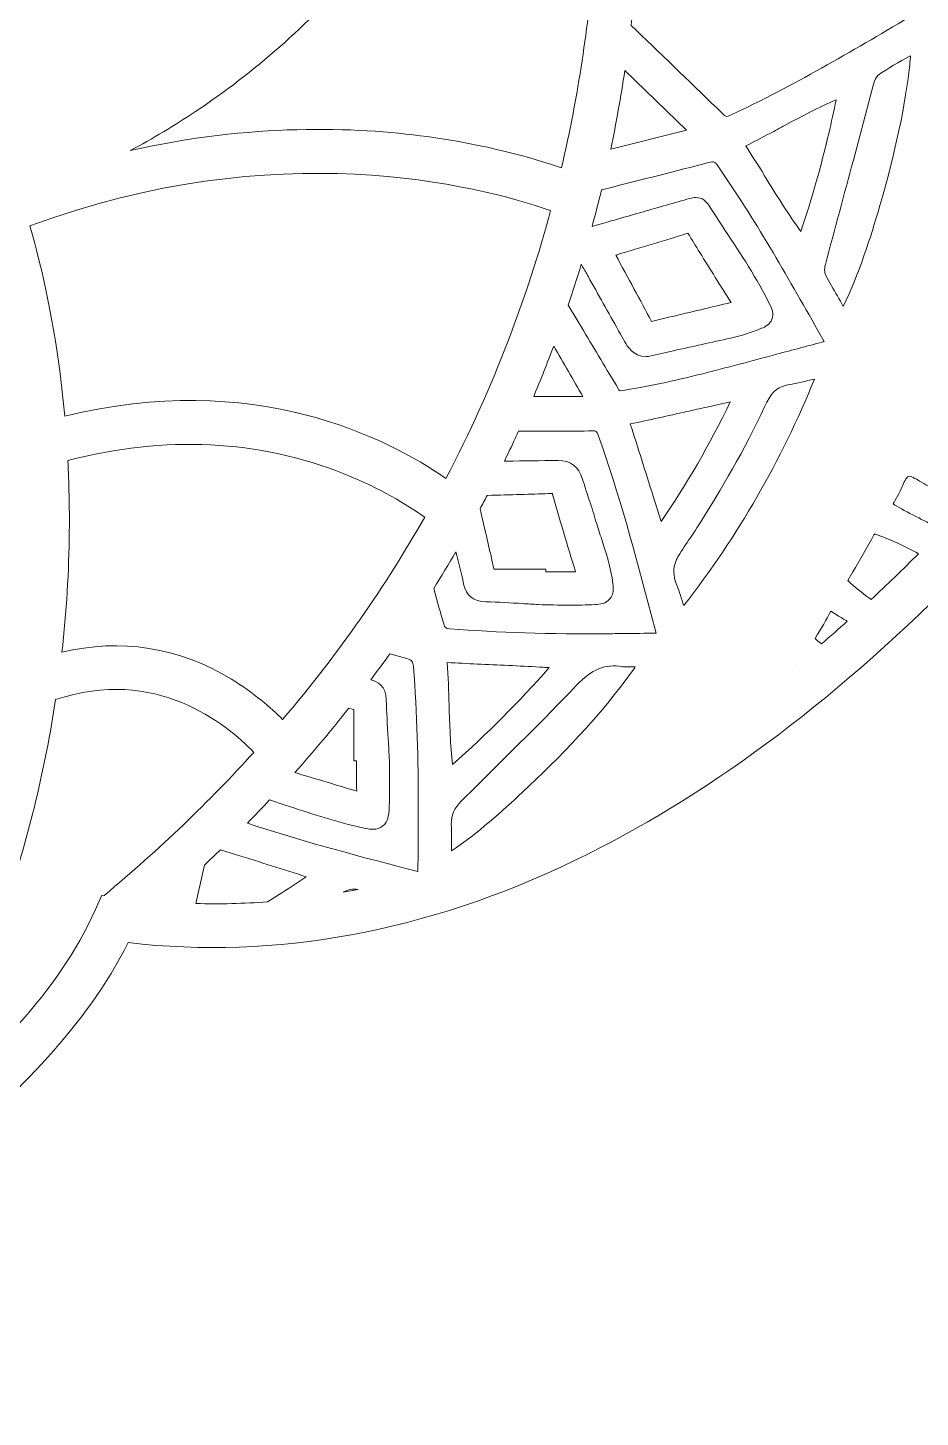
# Model space of a CAD drawing. Extents: x 126 to 2875, y -2951 to -49.
# Drawn here: x 1601 to 1924, y -2951 to -2448 of the extents above; entities that cross this region are included whole.
import ezdxf

# ---------------------------------------------------------------- set-up
doc = ezdxf.new("R2010")
doc.units = 0
doc.header["$MEASUREMENT"] = 0
doc.layers.add('Layer 1', color=7, linetype='Continuous')

# ---------------------------------------------------------------- blocks, each defined once
blk = doc.blocks.new('block 2')
at = {"layer": 'Layer 1', "lineweight": 0}
for points, knots in [([(2818.52, -1015.73), (2765.29, -1065.49), (2703.63, -1093.3), (2640.24, -1096.15), (2556.69, -1099.87), (2474.7, -1071.45), (2412.6, -1046.28), (2390.46, -1037.31), (2368.11, -1027.6), (2346.48, -1018.23), (2338.27, -1014.67), (2330.02, -1011.09), (2321.71, -1007.53), (2370.51, -1008.44), (2426.27, -1007.2), (2513.09, -924.65), (2568.78, -871.7), (2642.17, -798.11), (2625.81, -711.87), (2622.52, -694.49), (2611.09, -653.09), (2560.09, -612.54), (2565.36, -622.37), (2601.86, -692.87), (2569.54, -747.69), (2554.2, -773.71), (2526.78, -791.73), (2470.03, -803.98), (2455.63, -807.08), (2439.86, -809.44), (2422.81, -811.04), (2491.94, -734.79), (2533.75, -634.63), (2547.11, -513), (2561.91, -378.42), (2538.09, -252.24), (2515.5, -170.1), (2510.84, -153.21), (2505.7, -136.24), (2500.21, -119.65), (2496.11, -107.32), (2491.02, -97.85), (2485.03, -91.28), (2485.03, -91.28), (2489.08, -88.91), (2489.08, -88.91), (2488.22, -87.43), (2467.53, -52.75), (2420.58, -50.35), (2390.21, -48.79), (2356.11, -61.25), (2319.21, -87.4), (2293.72, -105.48), (2266.78, -130.21), (2238.64, -161.33), (2186.92, -191.97), (2146.46, -219.39), (2111.33, -247.55), (2059.02, -289.5), (2001.37, -329.63), (1934.36, -338.98), (1877.45, -346.93), (1826.29, -329.19), (1772.12, -310.4), (1744.15, -300.69), (1715.23, -290.66), (1685.52, -284.53), (1598.6, -266.59), (1534.9, -282.01), (1500.31, -329.06), (1465.72, -282.01), (1402.02, -266.61), (1315.1, -284.53), (1285.39, -290.66), (1256.47, -300.69), (1228.5, -310.4), (1174.33, -329.19), (1123.17, -346.93), (1066.26, -338.98), (999.25, -329.63), (941.6, -289.5), (889.29, -247.55), (854.16, -219.39), (813.72, -191.97), (761.98, -161.33), (733.84, -130.21), (706.9, -105.48), (681.41, -87.4), (644.51, -61.25), (610.42, -48.78), (580.04, -50.35), (533.09, -52.75), (512.4, -87.43), (511.54, -88.91), (511.54, -88.91), (515.6, -91.28), (515.6, -91.28), (509.6, -97.85), (504.51, -107.32), (500.43, -119.65), (494.91, -136.25), (489.76, -153.22), (485.12, -170.1), (462.53, -252.24), (438.71, -378.42), (453.51, -513), (466.87, -634.63), (508.68, -734.79), (577.81, -811.04), (560.76, -809.44), (544.99, -807.08), (530.59, -803.98), (473.84, -791.73), (446.42, -773.71), (431.08, -747.69), (398.76, -692.87), (435.26, -622.37), (440.53, -612.54), (389.53, -653.09), (378.1, -694.49), (374.81, -711.87), (358.45, -798.11), (431.84, -871.7), (487.53, -924.65), (574.36, -1007.2), (630.11, -1008.44), (678.91, -1007.53), (670.6, -1011.09), (662.35, -1014.67), (654.14, -1018.23), (632.51, -1027.6), (610.16, -1037.31), (588.02, -1046.28), (525.92, -1071.45), (443.9, -1099.88), (360.39, -1096.15), (296.99, -1093.3), (235.33, -1065.49), (182.1, -1015.73), (182.1, -1015.73), (125.87, -963.15), (125.87, -963.15), (125.87, -963.15), (170.22, -1026.07), (170.22, -1026.07), (219.77, -1096.34), (304.4, -1156.08), (385.84, -1178.26), (421.01, -1187.83), (457.96, -1193.28), (496.54, -1194.59), (485.65, -1205.66), (470.29, -1222.36), (453.05, -1244.47), (422.71, -1283.4), (380.73, -1347.02), (353.04, -1429.06), (321.9, -1521.35), (314.84, -1617.62), (332.07, -1715.18), (353.53, -1836.78), (412.97, -1960.62), (508.76, -2083.27), (508.76, -2083.27), (517.35, -2094.25), (517.35, -2094.25), (517.35, -2094.25), (522.39, -2081.24), (522.39, -2081.24), (522.59, -2080.7), (544.03, -2026.57), (607.28, -1966.45), (618.55, -1955.74), (631.63, -1944.41), (646.68, -1932.9), (644.92, -1962.85), (643.59, -2025.77), (654.99, -2105.75), (664.24, -2170.7), (680.05, -2233.27), (701.96, -2291.74), (729.36, -2364.83), (766.43, -2431.68), (812.16, -2490.44), (814.05, -2493.21), (839.63, -2531.25), (859.49, -2587.32), (878.32, -2640.42), (895.73, -2721.14), (871.87, -2804.06), (871.87, -2804.06), (865.62, -2825.84), (865.62, -2825.84), (865.62, -2825.84), (884.08, -2812.68), (884.08, -2812.68), (885.65, -2811.57), (922.92, -2784.71), (954.16, -2735.73), (978.8, -2697.08), (1003.28, -2637.97), (992.89, -2564.05), (993.48, -2564.79), (994.03, -2565.49), (994.54, -2566.17), (1016.21, -2595.31), (1039.76, -2622.73), (1064.5, -2647.63), (1109.21, -2692.65), (1155.37, -2726.78), (1201.72, -2749.11), (1255.68, -2775.1), (1310.13, -2785.14), (1363.64, -2778.93), (1378.87, -2809.5), (1404.34, -2833.21), (1429, -2856.2), (1455.2, -2880.59), (1479.94, -2903.62), (1493.04, -2933.91), (1493.04, -2933.91), (1500.31, -2950.67), (1500.31, -2950.67), (1500.31, -2950.67), (1507.58, -2933.91), (1507.58, -2933.91), (1520.68, -2903.62), (1545.42, -2880.59), (1571.62, -2856.2), (1596.29, -2833.21), (1621.76, -2809.5), (1636.98, -2778.93), (1690.49, -2785.14), (1744.94, -2775.1), (1798.9, -2749.11), (1845.25, -2726.78), (1891.43, -2692.65), (1936.12, -2647.63), (1960.86, -2622.73), (1984.41, -2595.33), (2006.08, -2566.18), (2006.59, -2565.5), (2007.14, -2564.79), (2007.73, -2564.05), (1997.35, -2637.97), (2021.82, -2697.08), (2046.46, -2735.73), (2077.7, -2784.71), (2114.98, -2811.57), (2116.54, -2812.68), (2116.54, -2812.68), (2135, -2825.84), (2135, -2825.84), (2135, -2825.84), (2128.75, -2804.06), (2128.75, -2804.06), (2104.89, -2721.14), (2122.3, -2640.42), (2141.13, -2587.32), (2161.01, -2531.22), (2186.59, -2493.18), (2188.46, -2490.44), (2234.19, -2431.68), (2271.26, -2364.83), (2298.65, -2291.74), (2320.57, -2233.27), (2336.38, -2170.7), (2345.63, -2105.75), (2357.03, -2025.77), (2355.7, -1962.85), (2353.94, -1932.9), (2368.99, -1944.41), (2382.07, -1955.74), (2393.34, -1966.45), (2456.59, -2026.57), (2478.03, -2080.7), (2478.23, -2081.24), (2478.23, -2081.24), (2483.25, -2094.29), (2483.25, -2094.29), (2483.25, -2094.29), (2491.86, -2083.27), (2491.86, -2083.27), (2587.65, -1960.62), (2647.09, -1836.78), (2668.55, -1715.18), (2685.78, -1617.62), (2678.72, -1521.35), (2647.58, -1429.06), (2619.89, -1347.02), (2577.91, -1283.4), (2547.57, -1244.47), (2530.33, -1222.36), (2514.97, -1205.66), (2504.08, -1194.59), (2542.66, -1193.28), (2579.61, -1187.83), (2614.78, -1178.26), (2696.22, -1156.08), (2780.85, -1096.34), (2830.4, -1026.07), (2830.4, -1026.07), (2874.75, -963.15), (2874.75, -963.15), (2874.75, -963.15), (2818.52, -1015.73), (2818.52, -1015.73)], [0, 0, 0, 0, 1, 1, 1, 2, 2, 2, 3, 3, 3, 4, 4, 4, 5, 5, 5, 6, 6, 6, 7, 7, 7, 8, 8, 8, 9, 9, 9, 10, 10, 10, 11, 11, 11, 12, 12, 12, 13, 13, 13, 14, 14, 14, 15, 15, 15, 16, 16, 16, 17, 17, 17, 18, 18, 18, 19, 19, 19, 20, 20, 20, 21, 21, 21, 22, 22, 22, 23, 23, 23, 24, 24, 24, 25, 25, 25, 26, 26, 26, 27, 27, 27, 28, 28, 28, 29, 29, 29, 30, 30, 30, 31, 31, 31, 32, 32, 32, 33, 33, 33, 34, 34, 34, 35, 35, 35, 36, 36, 36, 37, 37, 37, 38, 38, 38, 39, 39, 39, 40, 40, 40, 41, 41, 41, 42, 42, 42, 43, 43, 43, 44, 44, 44, 45, 45, 45, 46, 46, 46, 47, 47, 47, 48, 48, 48, 49, 49, 49, 50, 50, 50, 51, 51, 51, 52, 52, 52, 53, 53, 53, 54, 54, 54, 55, 55, 55, 56, 56, 56, 57, 57, 57, 58, 58, 58, 59, 59, 59, 60, 60, 60, 61, 61, 61, 62, 62, 62, 63, 63, 63, 64, 64, 64, 65, 65, 65, 66, 66, 66, 67, 67, 67, 68, 68, 68, 69, 69, 69, 70, 70, 70, 71, 71, 71, 72, 72, 72, 73, 73, 73, 74, 74, 74, 75, 75, 75, 76, 76, 76, 77, 77, 77, 78, 78, 78, 79, 79, 79, 80, 80, 80, 81, 81, 81, 82, 82, 82, 83, 83, 83, 84, 84, 84, 85, 85, 85, 86, 86, 86, 87, 87, 87, 88, 88, 88, 89, 89, 89, 90, 90, 90, 91, 91, 91, 92, 92, 92, 93, 93, 93, 94, 94, 94, 95, 95, 95, 96, 96, 96, 97, 97, 97, 98, 98, 98, 99, 99, 99, 100, 100, 100, 101, 101, 101, 102, 102, 102, 102]), ([(1919.69, -2444.11), (1898.93, -2456.34), (1877.47, -2468.99), (1855.32, -2479.39), (1853.64, -2480.18), (1853.44, -2480.15), (1852.16, -2478.88), (1841.74, -2468.74), (1831.37, -2458.76), (1820.78, -2448.58), (1820.78, -2448.58), (1819.1, -2446.97), (1819.1, -2446.97), (1819.99, -2439.55), (1820.73, -2432.09), (1821.32, -2424.57), (1821.57, -2421.41), (1821.78, -2418.26), (1821.97, -2415.14), (1821.97, -2415.14), (1823.71, -2414.17), (1823.71, -2414.17), (1837.97, -2406.27), (1850.84, -2399.13), (1863.79, -2391.82), (1865.23, -2391.01), (1865.44, -2390.96), (1866.92, -2392.22), (1884.4, -2407.02), (1900.8, -2423.59), (1916.68, -2439.61), (1916.68, -2439.61), (1920.59, -2443.57), (1920.59, -2443.57), (1920.59, -2443.57), (1919.69, -2444.11), (1919.69, -2444.11)], [0, 0, 0, 0, 1, 1, 1, 2, 2, 2, 3, 3, 3, 4, 4, 4, 5, 5, 5, 6, 6, 6, 7, 7, 7, 8, 8, 8, 9, 9, 9, 10, 10, 10, 11, 11, 11, 12, 12, 12, 12]), ([(1719.39, -2427.07), (1719.39, -2427.07), (1719.63, -2427.71), (1719.63, -2427.71), (1757.48, -2413.19), (1790.72, -2419.63), (1805.49, -2423.99), (1803.69, -2446.7), (1800.14, -2471.87), (1793.87, -2498.53), (1783.03, -2494.81), (1766.44, -2490.14), (1745.24, -2487.24), (1718.92, -2483.65), (1681.46, -2482.44), (1637.73, -2492.27), (1645.85, -2487.94), (1653.75, -2483.25), (1661.39, -2478.15), (1682.65, -2463.99), (1702.03, -2446.88), (1719.39, -2427.07)], [0, 0, 0, 0, 1, 1, 1, 2, 2, 2, 3, 3, 3, 4, 4, 4, 5, 5, 5, 6, 6, 6, 7, 7, 7, 7]), ([(1889.45, -2533.48), (1892.84, -2520.89), (1896.21, -2508.29), (1899.58, -2495.71), (1899.58, -2495.71), (1906.91, -2468.31), (1906.91, -2468.31), (1907.34, -2466.74), (1907.77, -2465.65), (1908.57, -2465.05), (1912.17, -2462.42), (1915.97, -2460.22), (1920.29, -2457.94), (1920.22, -2459.05), (1920.1, -2460.12), (1919.99, -2461.25), (1918.28, -2476.43), (1914.83, -2492.61), (1909.16, -2512.17), (1905.71, -2524.06), (1901.72, -2536.68), (1895.94, -2548.69), (1894.53, -2546.16), (1893.08, -2543.64), (1891.67, -2541.19), (1891.67, -2541.19), (1889.96, -2538.24), (1889.96, -2538.24), (1889.12, -2536.76), (1888.96, -2535.3), (1889.45, -2533.48)], [0, 0, 0, 0, 1, 1, 1, 2, 2, 2, 3, 3, 3, 4, 4, 4, 5, 5, 5, 6, 6, 6, 7, 7, 7, 8, 8, 8, 9, 9, 9, 10, 10, 10, 10]), ([(1816.84, -2463.32), (1816.84, -2463.32), (1839.16, -2484.9), (1839.16, -2484.9), (1839.16, -2484.9), (1811.73, -2491.75), (1811.73, -2491.75), (1813.69, -2482.38), (1815.38, -2472.88), (1816.84, -2463.32)], [0, 0, 0, 0, 1, 1, 1, 2, 2, 2, 3, 3, 3, 3]), ([(1880.59, -2521.51), (1876.15, -2515.59), (1872.23, -2509.18), (1868.4, -2502.98), (1865.9, -2498.89), (1863.3, -2494.7), (1860.58, -2490.61), (1863.57, -2489.11), (1866.51, -2487.57), (1869.36, -2486.07), (1871.21, -2485.09), (1873.05, -2484.11), (1874.9, -2483.11), (1880.76, -2479.96), (1886.79, -2476.73), (1893.34, -2473.91), (1892.51, -2478.01), (1891.62, -2482.05), (1890.67, -2486.07), (1887.84, -2498.12), (1884.5, -2509.85), (1880.59, -2521.51)], [0, 0, 0, 0, 1, 1, 1, 2, 2, 2, 3, 3, 3, 4, 4, 4, 5, 5, 5, 6, 6, 6, 7, 7, 7, 7]), ([(1752.03, -2610.9), (1730.58, -2596.07), (1682.35, -2571.58), (1614.01, -2588.42), (1611.28, -2558), (1605.72, -2534.35), (1601.38, -2519.52), (1690.76, -2486.5), (1763, -2504.65), (1789.96, -2513.99), (1781.59, -2545.05), (1769.41, -2577.82), (1752.03, -2610.9)], [0, 0, 0, 0, 1, 1, 1, 2, 2, 2, 3, 3, 3, 4, 4, 4, 4]), ([(1796.32, -2548.26), (1797.99, -2543.34), (1799.55, -2538.39), (1801.06, -2533.4), (1801.71, -2534.62), (1802.37, -2535.79), (1803.04, -2536.95), (1803.43, -2537.64), (1803.81, -2538.32), (1804.21, -2539.02), (1807.88, -2545.6), (1811.57, -2552.17), (1815.26, -2558.74), (1815.26, -2558.74), (1816.79, -2561.48), (1816.79, -2561.48), (1817.63, -2562.97), (1819.77, -2566.8), (1824.53, -2566.8), (1824.8, -2566.8), (1825.1, -2566.78), (1825.39, -2566.75), (1825.39, -2566.75), (1825.8, -2566.69), (1825.8, -2566.69), (1825.8, -2566.69), (1834.46, -2564.74), (1834.46, -2564.74), (1841.33, -2563.21), (1848.21, -2561.67), (1855.08, -2560.15), (1859.03, -2559.27), (1862.73, -2558.11), (1866.37, -2556.61), (1867.62, -2556.1), (1869.36, -2555.2), (1870.08, -2553.3), (1870.79, -2551.4), (1870.11, -2549.59), (1869.44, -2548.23), (1864.71, -2538.64), (1858.8, -2529.7), (1853.09, -2521.04), (1851.11, -2518.06), (1849.15, -2515.07), (1847.22, -2512.06), (1846.35, -2510.7), (1844.87, -2509.28), (1842.47, -2509.28), (1841.83, -2509.28), (1841.15, -2509.37), (1840.39, -2509.59), (1834.74, -2511.22), (1829.09, -2512.84), (1823.46, -2514.45), (1817.28, -2516.23), (1811.13, -2517.98), (1804.97, -2519.75), (1806.15, -2515.37), (1807.29, -2510.94), (1808.37, -2506.51), (1808.37, -2506.51), (1809.99, -2506.09), (1809.99, -2506.09), (1823.2, -2502.77), (1835.36, -2499.68), (1847.14, -2496.66), (1849.09, -2496.15), (1849.37, -2496.25), (1850.46, -2497.81), (1863.76, -2516.89), (1875.46, -2537.47), (1886.74, -2557.38), (1886.74, -2557.38), (1889.04, -2561.4), (1889.04, -2561.4), (1883.29, -2562.91), (1877.55, -2564.46), (1871.8, -2565.99), (1862.86, -2568.38), (1853.63, -2570.87), (1844.51, -2573.16), (1834.79, -2575.62), (1824.83, -2577.69), (1814.92, -2579.29), (1814.91, -2579.27), (1814.91, -2579.27), (1814.91, -2579.26), (1814.75, -2578.96), (1814.59, -2578.67), (1814.43, -2578.4), (1810.22, -2571.41), (1806.01, -2564.41), (1801.82, -2557.4), (1801.82, -2557.4), (1796.32, -2548.26), (1796.32, -2548.26)], [0, 0, 0, 0, 1, 1, 1, 2, 2, 2, 3, 3, 3, 4, 4, 4, 5, 5, 5, 6, 6, 6, 7, 7, 7, 8, 8, 8, 9, 9, 9, 10, 10, 10, 11, 11, 11, 12, 12, 12, 13, 13, 13, 14, 14, 14, 15, 15, 15, 16, 16, 16, 17, 17, 17, 18, 18, 18, 19, 19, 19, 20, 20, 20, 21, 21, 21, 22, 22, 22, 23, 23, 23, 24, 24, 24, 25, 25, 25, 26, 26, 26, 27, 27, 27, 28, 28, 28, 29, 29, 29, 30, 30, 30, 31, 31, 31, 32, 32, 32, 32]), ([(1813.52, -2530.09), (1823.09, -2527.26), (1831.67, -2524.68), (1839.67, -2522.21), (1841.08, -2524.49), (1842.52, -2526.83), (1843.97, -2529.17), (1847.66, -2535.11), (1851.48, -2541.22), (1855.31, -2547.27), (1847.99, -2548.99), (1840.68, -2550.73), (1833.3, -2552.49), (1833.3, -2552.49), (1826.5, -2554.12), (1826.5, -2554.12), (1822.38, -2546.44), (1817.98, -2538.26), (1813.52, -2530.09)], [0, 0, 0, 0, 1, 1, 1, 2, 2, 2, 3, 3, 3, 4, 4, 4, 5, 5, 5, 6, 6, 6, 6]), ([(1791.07, -2563.03), (1794.63, -2569.18), (1798.16, -2575.24), (1801.64, -2581.27), (1801.64, -2581.27), (1783.82, -2581.27), (1783.82, -2581.27), (1786.35, -2575.24), (1788.77, -2569.16), (1791.07, -2563.03)], [0, 0, 0, 0, 1, 1, 1, 2, 2, 2, 3, 3, 3, 3]), ([(1885.48, -2575), (1873.37, -2604.76), (1857.82, -2631.69), (1838.16, -2656.97), (1837.39, -2654.42), (1836.61, -2651.98), (1835.63, -2649.59), (1834.24, -2646.14), (1834.2, -2643.12), (1835.57, -2640.22), (1835.76, -2639.79), (1835.98, -2639.38), (1836.23, -2638.97), (1837.55, -2636.82), (1839.02, -2634.65), (1840.44, -2632.54), (1841.74, -2630.63), (1843.09, -2628.63), (1844.35, -2626.61), (1851.29, -2615.48), (1860.18, -2600.69), (1867.42, -2584.99), (1869.62, -2580.18), (1871.78, -2577.96), (1874.89, -2577.3), (1874.89, -2577.3), (1876.34, -2576.99), (1876.34, -2576.99), (1879.29, -2576.38), (1882.28, -2575.74), (1885.48, -2575)], [0, 0, 0, 0, 1, 1, 1, 2, 2, 2, 3, 3, 3, 4, 4, 4, 5, 5, 5, 6, 6, 6, 7, 7, 7, 8, 8, 8, 9, 9, 9, 10, 10, 10, 10]), ([(1818.8, -2591.21), (1825.64, -2589.82), (1832.56, -2588.25), (1839.25, -2586.75), (1841.71, -2586.19), (1844.16, -2585.64), (1846.62, -2585.1), (1846.62, -2585.1), (1855.02, -2583.22), (1855.02, -2583.22), (1847.5, -2598.71), (1839.08, -2613.28), (1829.96, -2626.53), (1829.96, -2626.53), (1827.08, -2617.34), (1827.08, -2617.34), (1824.34, -2608.62), (1821.6, -2599.92), (1818.79, -2591.21), (1818.79, -2591.21), (1818.8, -2591.21), (1818.8, -2591.21)], [0, 0, 0, 0, 1, 1, 1, 2, 2, 2, 3, 3, 3, 4, 4, 4, 5, 5, 5, 6, 6, 6, 7, 7, 7, 7]), ([(1751.23, -2663.54), (1750.7, -2661.67), (1750.17, -2659.82), (1749.64, -2657.95), (1749.64, -2657.95), (1747.62, -2650.71), (1747.62, -2650.71), (1750.37, -2646.33), (1753.05, -2641.91), (1755.66, -2637.46), (1756.56, -2641.09), (1757.53, -2645.09), (1758.46, -2649.15), (1759.46, -2653.48), (1761.94, -2655.46), (1766.5, -2655.56), (1770.92, -2655.65), (1775.43, -2655.95), (1779.8, -2656.22), (1781.7, -2656.35), (1783.6, -2656.46), (1785.5, -2656.57), (1789.28, -2656.71), (1792.87, -2656.79), (1796.36, -2656.79), (1799.7, -2656.79), (1802.94, -2656.73), (1806.11, -2656.59), (1807.82, -2656.52), (1809.95, -2656.22), (1811.38, -2654.51), (1812.83, -2652.8), (1812.74, -2650.59), (1812.53, -2649.08), (1811.76, -2643.18), (1809.95, -2637.62), (1808.2, -2632.24), (1807.5, -2630.1), (1806.77, -2627.87), (1806.14, -2625.69), (1805.38, -2623.11), (1804.54, -2620.56), (1803.72, -2618.07), (1802.97, -2615.81), (1802.2, -2613.47), (1801.52, -2611.17), (1800.19, -2606.68), (1797.21, -2604.43), (1792.65, -2604.43), (1792.65, -2604.43), (1792.51, -2604.43), (1792.51, -2604.43), (1786.35, -2604.54), (1780.19, -2604.59), (1774.04, -2604.65), (1774.04, -2604.65), (1773.21, -2604.65), (1773.21, -2604.65), (1774.29, -2602.45), (1775.38, -2600.25), (1776.43, -2598.02), (1777.08, -2596.62), (1777.69, -2595.21), (1778.33, -2593.82), (1778.33, -2593.82), (1779.75, -2593.82), (1779.75, -2593.82), (1788.77, -2593.84), (1796.93, -2593.84), (1805.21, -2593.74), (1806.46, -2593.73), (1806.6, -2593.73), (1807.17, -2595.31), (1814.81, -2616.49), (1820.67, -2638.68), (1826.32, -2660.12), (1826.32, -2660.12), (1828.13, -2666.97), (1828.13, -2666.97), (1824.25, -2666.95), (1820.35, -2667.02), (1816.46, -2667.07), (1814.64, -2667.08), (1812.82, -2667.11), (1810.98, -2667.13), (1789.69, -2667.32), (1770.9, -2666.73), (1753.49, -2665.31), (1751.81, -2665.18), (1751.64, -2665.04), (1751.23, -2663.54)], [0, 0, 0, 0, 1, 1, 1, 2, 2, 2, 3, 3, 3, 4, 4, 4, 5, 5, 5, 6, 6, 6, 7, 7, 7, 8, 8, 8, 9, 9, 9, 10, 10, 10, 11, 11, 11, 12, 12, 12, 13, 13, 13, 14, 14, 14, 15, 15, 15, 16, 16, 16, 17, 17, 17, 18, 18, 18, 19, 19, 19, 20, 20, 20, 21, 21, 21, 22, 22, 22, 23, 23, 23, 24, 24, 24, 25, 25, 25, 26, 26, 26, 27, 27, 27, 28, 28, 28, 29, 29, 29, 30, 30, 30, 30]), ([(1692.93, -2698.19), (1688.62, -2693.88), (1682.4, -2688.45), (1674.45, -2683.62), (1655.3, -2671.99), (1634.21, -2668.68), (1613, -2673.86), (1614.63, -2659.26), (1615.55, -2644.63), (1615.68, -2630.01), (1615.76, -2621.11), (1615.55, -2612.61), (1615.14, -2604.49), (1650.45, -2595.26), (1684.17, -2596.86), (1715.42, -2609.35), (1728.13, -2614.43), (1737.9, -2620.4), (1744.36, -2624.96), (1730.38, -2649.48), (1713.42, -2674.08), (1692.93, -2698.19)], [0, 0, 0, 0, 1, 1, 1, 2, 2, 2, 3, 3, 3, 4, 4, 4, 5, 5, 5, 6, 6, 6, 7, 7, 7, 7]), ([(1931.7, -2629.5), (1931.7, -2629.5), (1930.85, -2629.06), (1930.85, -2629.06), (1929.02, -2628.09), (1927.17, -2627.17), (1925.32, -2626.26), (1922.55, -2624.88), (1919.69, -2623.44), (1916.96, -2621.92), (1915.85, -2621.3), (1914.64, -2620.64), (1913.97, -2620.18), (1914.32, -2619.42), (1915.06, -2618.17), (1915.68, -2617.12), (1916.3, -2616.08), (1916.79, -2614.95), (1917.25, -2613.88), (1917.85, -2612.52), (1918.74, -2610.46), (1919.43, -2610.21), (1920.22, -2609.9), (1922.14, -2611.06), (1923.53, -2611.9), (1924.51, -2612.49), (1925.54, -2613.1), (1926.63, -2613.58), (1931.7, -2615.84), (1936.1, -2618.17), (1940.09, -2620.67), (1937.3, -2623.64), (1934.5, -2626.59), (1931.7, -2629.5)], [0, 0, 0, 0, 1, 1, 1, 2, 2, 2, 3, 3, 3, 4, 4, 4, 5, 5, 5, 6, 6, 6, 7, 7, 7, 8, 8, 8, 9, 9, 9, 10, 10, 10, 11, 11, 11, 11]), ([(1780.76, -2643.76), (1777.11, -2643.75), (1773.47, -2643.73), (1769.81, -2643.8), (1769.65, -2643.8), (1769.54, -2643.8), (1769.45, -2643.78), (1769.43, -2643.73), (1769.41, -2643.69), (1769.41, -2643.62), (1768.23, -2638.3), (1766.88, -2632.49), (1765.2, -2625.37), (1765.2, -2625.37), (1764.4, -2621.98), (1764.4, -2621.98), (1765.27, -2620.35), (1766.11, -2618.71), (1766.98, -2617.06), (1766.98, -2617.06), (1768.7, -2617.01), (1768.7, -2617.01), (1777.19, -2616.81), (1784.06, -2616.62), (1790.31, -2616.38), (1790.4, -2616.36), (1790.48, -2616.36), (1790.55, -2616.38), (1790.58, -2616.47), (1790.63, -2616.58), (1790.67, -2616.76), (1793.13, -2625.23), (1795.98, -2635.04), (1799, -2644.79), (1795.77, -2644.73), (1792.51, -2644.76), (1789.36, -2644.76), (1788.98, -2644.76), (1788.6, -2644.78), (1788.22, -2644.78), (1788.22, -2644.78), (1788.22, -2643.76), (1788.22, -2643.76), (1788.22, -2643.76), (1780.76, -2643.76), (1780.76, -2643.76)], [0, 0, 0, 0, 1, 1, 1, 2, 2, 2, 3, 3, 3, 4, 4, 4, 5, 5, 5, 6, 6, 6, 7, 7, 7, 8, 8, 8, 9, 9, 9, 10, 10, 10, 11, 11, 11, 12, 12, 12, 13, 13, 13, 14, 14, 14, 15, 15, 15, 15]), ([(1905.99, -2654.75), (1905.99, -2654.75), (1905.49, -2654.37), (1905.49, -2654.37), (1902.68, -2652.34), (1900.01, -2650.14), (1897.54, -2647.85), (1897.54, -2647.85), (1899.34, -2644.78), (1899.34, -2644.78), (1901.91, -2640.41), (1904.57, -2635.88), (1907.04, -2631.32), (1907.1, -2631.21), (1907.16, -2631.12), (1907.21, -2631.04), (1907.31, -2631.07), (1907.43, -2631.1), (1907.61, -2631.16), (1912.86, -2632.98), (1918.09, -2635.34), (1923.17, -2638.18), (1917.45, -2643.89), (1911.72, -2649.42), (1905.99, -2654.75)], [0, 0, 0, 0, 1, 1, 1, 2, 2, 2, 3, 3, 3, 4, 4, 4, 5, 5, 5, 6, 6, 6, 7, 7, 7, 8, 8, 8, 8]), ([(1888.04, -2670.82), (1888.04, -2670.82), (1887.01, -2669.98), (1887.01, -2669.98), (1886.68, -2669.71), (1886.35, -2669.42), (1886.02, -2669.14), (1885.89, -2669.03), (1885.78, -2668.93), (1885.7, -2668.85), (1885.7, -2668.85), (1885.7, -2668.85), (1885.7, -2668.84), (1887.93, -2665.4), (1889.91, -2661.81), (1891.41, -2659.02), (1891.41, -2659.02), (1893.77, -2660.45), (1893.77, -2660.45), (1894.98, -2661.18), (1896.18, -2661.89), (1897.38, -2662.62), (1894.26, -2665.4), (1891.16, -2668.14), (1888.04, -2670.82)], [0, 0, 0, 0, 1, 1, 1, 2, 2, 2, 3, 3, 3, 4, 4, 4, 5, 5, 5, 6, 6, 6, 7, 7, 7, 8, 8, 8, 8]), ([(1741.89, -2753.21), (1741.89, -2753.21), (1737.5, -2752.07), (1737.5, -2752.07), (1718.57, -2747.1), (1699, -2741.96), (1680.14, -2735.69), (1682.86, -2732.9), (1685.55, -2730.12), (1688.21, -2727.28), (1688.21, -2727.28), (1693.8, -2729.12), (1693.8, -2729.12), (1702.28, -2731.94), (1711.08, -2734.83), (1720.01, -2736.94), (1722.19, -2737.46), (1724.06, -2737.9), (1725.66, -2737.9), (1726.97, -2737.9), (1728.13, -2737.6), (1729.14, -2736.81), (1731.39, -2735.09), (1731.47, -2732.22), (1731.58, -2727.88), (1731.69, -2723.61), (1731.66, -2719.34), (1731.63, -2716.22), (1731.63, -2715.11), (1731.61, -2714.13), (1731.61, -2713.34), (1731.61, -2713.34), (1731.61, -2713.16), (1731.61, -2713.16), (1731.45, -2710.31), (1731.3, -2707.73), (1731.15, -2705.33), (1730.82, -2700.04), (1730.55, -2695.48), (1730.44, -2691.05), (1730.33, -2686.05), (1727.34, -2684.46), (1724.84, -2683.77), (1727.17, -2680.68), (1729.46, -2677.56), (1731.71, -2674.41), (1731.71, -2674.41), (1737.85, -2676.14), (1737.85, -2676.14), (1739.84, -2676.69), (1740.13, -2677.02), (1740.29, -2679.14), (1741.66, -2696.05), (1742.04, -2712.7), (1742.04, -2730.12), (1742.04, -2737.65), (1741.98, -2745.31), (1741.89, -2753.21)], [0, 0, 0, 0, 1, 1, 1, 2, 2, 2, 3, 3, 3, 4, 4, 4, 5, 5, 5, 6, 6, 6, 7, 7, 7, 8, 8, 8, 9, 9, 9, 10, 10, 10, 11, 11, 11, 12, 12, 12, 13, 13, 13, 14, 14, 14, 15, 15, 15, 16, 16, 16, 17, 17, 17, 18, 18, 18, 19, 19, 19, 19]), ([(1628.32, -2761.82), (1628.32, -2761.82), (1627.47, -2761.7), (1627.47, -2761.7), (1627.47, -2761.7), (1625.05, -2767.12), (1625.05, -2767.12), (1611.55, -2797.38), (1586.91, -2820.33), (1560.83, -2844.61), (1558.75, -2846.54), (1556.66, -2848.49), (1554.59, -2850.44), (1570.58, -2822.13), (1583.54, -2793.1), (1593.29, -2763.56), (1601.18, -2739.64), (1607, -2715.39), (1610.72, -2690.97), (1646.81, -2678.84), (1672.46, -2699.66), (1682.48, -2710.07), (1666.49, -2727.71), (1648.52, -2745.04), (1628.32, -2761.82)], [0, 0, 0, 0, 1, 1, 1, 2, 2, 2, 3, 3, 3, 4, 4, 4, 5, 5, 5, 6, 6, 6, 7, 7, 7, 8, 8, 8, 8]), ([(1752.54, -2677.59), (1756.16, -2677.77), (1759.79, -2677.92), (1763.4, -2678.1), (1770.82, -2678.42), (1778.5, -2678.76), (1786.04, -2679.21), (1786.04, -2679.21), (1787.27, -2679.27), (1787.27, -2679.27), (1788.03, -2679.32), (1788.76, -2679.35), (1789.47, -2679.41), (1778.55, -2691.78), (1767.01, -2703.32), (1754.42, -2714.49), (1753.62, -2707.34), (1753.41, -2700.02), (1753.2, -2692.93), (1753.05, -2687.91), (1752.9, -2682.74), (1752.54, -2677.59)], [0, 0, 0, 0, 1, 1, 1, 2, 2, 2, 3, 3, 3, 4, 4, 4, 5, 5, 5, 6, 6, 6, 7, 7, 7, 7]), ([(1754, -2736.08), (1753.92, -2732.81), (1755.03, -2730.21), (1757.59, -2727.69), (1757.59, -2727.69), (1762.72, -2722.63), (1762.72, -2722.63), (1774.81, -2710.72), (1787.32, -2698.41), (1799.24, -2685.9), (1804.94, -2679.94), (1809.78, -2677.96), (1815.95, -2679.06), (1815.95, -2679.06), (1816.52, -2679.11), (1816.52, -2679.11), (1816.9, -2679.11), (1817.3, -2679.11), (1817.69, -2679.1), (1818.06, -2679.1), (1818.41, -2679.08), (1818.74, -2679.08), (1819.09, -2679.08), (1819.4, -2679.1), (1819.71, -2679.13), (1820.01, -2679.16), (1820.29, -2679.16), (1820.59, -2679.16), (1820.48, -2679.32), (1820.37, -2679.46), (1820.28, -2679.6), (1807.77, -2697.38), (1792.76, -2712.28), (1779.74, -2724.53), (1772.45, -2731.37), (1763.78, -2739.15), (1754.09, -2745.71), (1754.15, -2742.38), (1754.08, -2739.07), (1754, -2736.08)], [0, 0, 0, 0, 1, 1, 1, 2, 2, 2, 3, 3, 3, 4, 4, 4, 5, 5, 5, 6, 6, 6, 7, 7, 7, 8, 8, 8, 9, 9, 9, 10, 10, 10, 11, 11, 11, 12, 12, 12, 13, 13, 13, 13]), ([(1878.62, -2678.73), (1878.62, -2678.73), (1878.62, -2678.72), (1878.62, -2678.72), (1878.62, -2678.72), (1878.64, -2678.7), (1878.64, -2678.7), (1878.64, -2678.7), (1878.64, -2678.7), (1878.65, -2678.7), (1878.64, -2678.72), (1878.62, -2678.72), (1878.62, -2678.73)], [0, 0, 0, 0, 1, 1, 1, 2, 2, 2, 3, 3, 3, 4, 4, 4, 4]), ([(1718.66, -2705.63), (1718.66, -2705.63), (1718.66, -2713.16), (1718.66, -2713.16), (1718.66, -2713.16), (1719.71, -2713.16), (1719.71, -2713.16), (1719.69, -2713.54), (1719.69, -2713.94), (1719.69, -2714.33), (1719.68, -2717.53), (1719.66, -2720.84), (1719.74, -2724.13), (1711.94, -2721.68), (1704.12, -2719.38), (1697.28, -2717.4), (1704.09, -2709.79), (1710.61, -2702), (1716.88, -2694.09), (1716.88, -2694.09), (1718.44, -2694.5), (1718.44, -2694.5), (1718.54, -2694.53), (1718.63, -2694.55), (1718.7, -2694.56), (1718.7, -2694.56), (1718.7, -2694.75), (1718.7, -2694.75), (1718.63, -2698.39), (1718.65, -2702.06), (1718.66, -2705.63)], [0, 0, 0, 0, 1, 1, 1, 2, 2, 2, 3, 3, 3, 4, 4, 4, 5, 5, 5, 6, 6, 6, 7, 7, 7, 8, 8, 8, 9, 9, 9, 10, 10, 10, 10]), ([(1692.61, -2760.9), (1692.61, -2760.9), (1687.5, -2764.16), (1687.5, -2764.16), (1678.82, -2764.8), (1670.16, -2765), (1661.5, -2764.78), (1661.5, -2764.78), (1664.57, -2750.85), (1664.57, -2750.85), (1666.54, -2749), (1668.5, -2747.18), (1670.43, -2745.31), (1670.43, -2745.31), (1676.27, -2747.15), (1676.27, -2747.15), (1684.66, -2749.78), (1693.05, -2752.4), (1701.43, -2755.08), (1698.61, -2756.99), (1695.71, -2758.91), (1692.61, -2760.9)], [0, 0, 0, 0, 1, 1, 1, 2, 2, 2, 3, 3, 3, 4, 4, 4, 5, 5, 5, 6, 6, 6, 7, 7, 7, 7]), ([(1714.87, -2760.65), (1716.7, -2759.76), (1718.46, -2759.37), (1720.25, -2759.64), (1718.46, -2760), (1716.65, -2760.33), (1714.87, -2760.65)], [0, 0, 0, 0, 1, 1, 1, 2, 2, 2, 2])]:
    blk.add_open_spline(points, degree=3, knots=knots, dxfattribs=at)

msp = doc.modelspace()

# ---------------------------------------------------------------- block references
at = {"layer": 'Layer 1'}
msp.add_blockref('block 2', (0, 0), dxfattribs=at)

doc.saveas('drawing.dxf')
